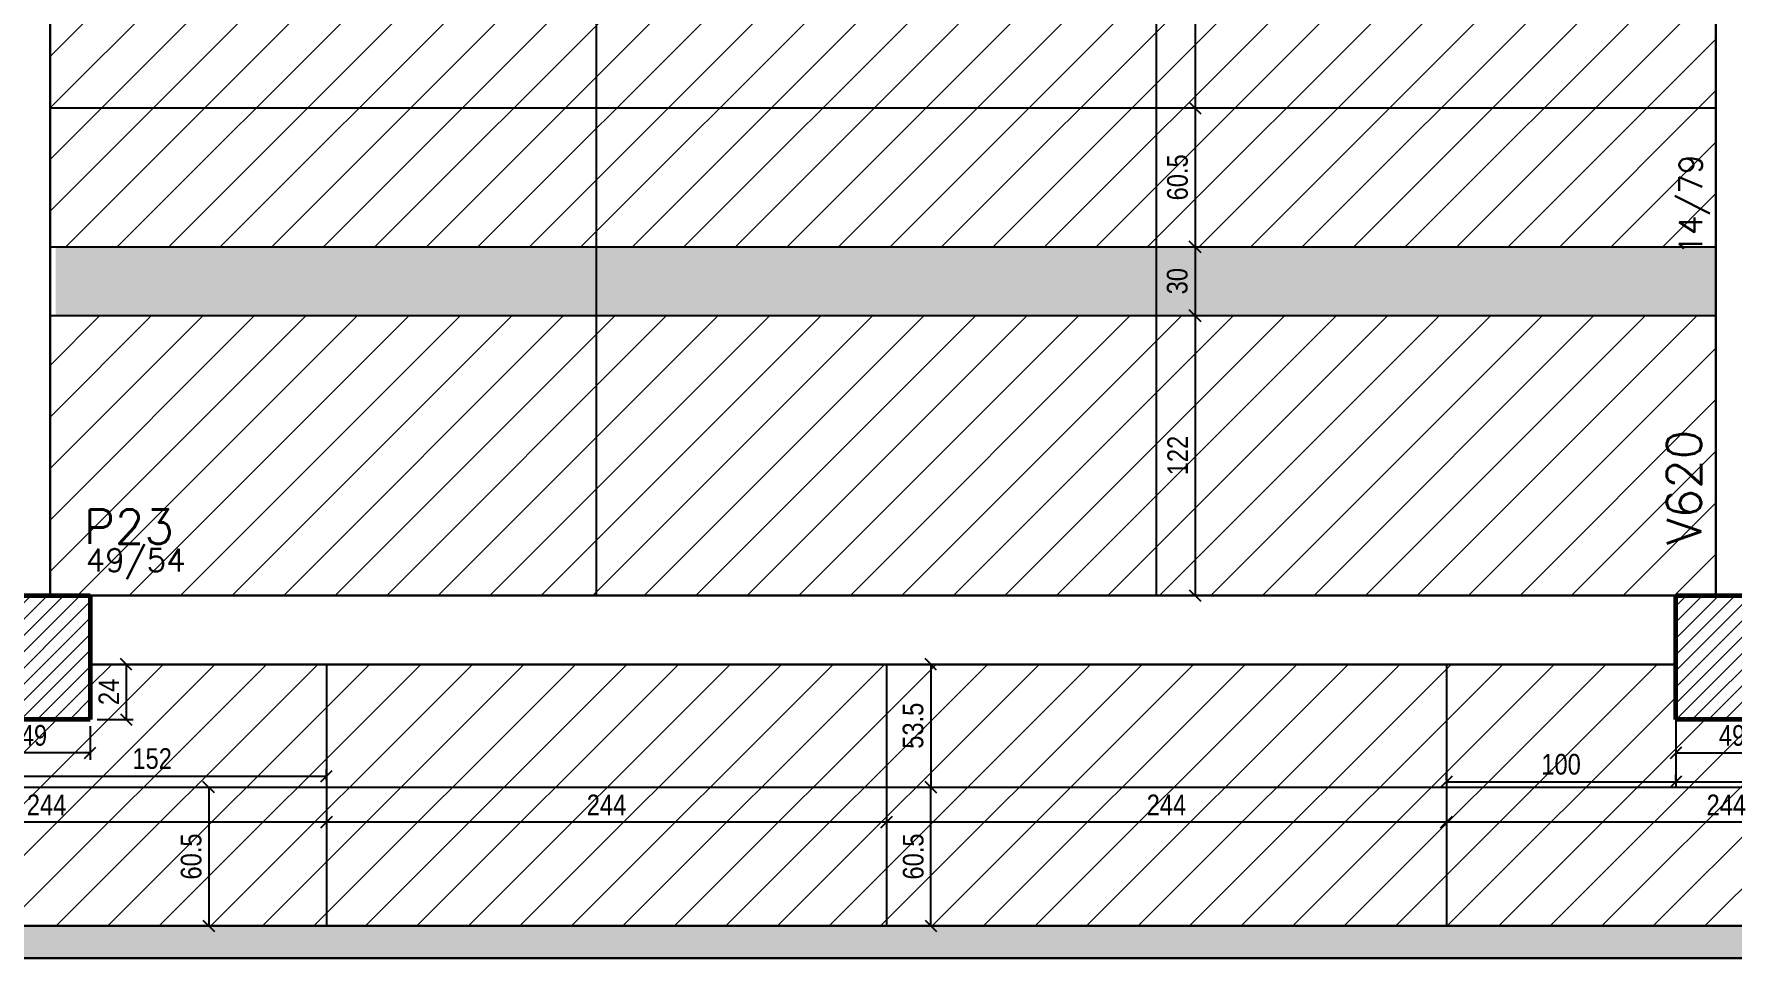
# Model space of a CAD drawing. Extents: x 8513 to 14085, y 7177 to 10799.
# Drawn here: x 10606 to 11346, y 8424 to 8826 of the extents above; entities that cross this region are included whole.
import ezdxf

# ---------------------------------------------------------------- set-up
doc = ezdxf.new("R2010")
doc.units = 0
doc.layers.add('COTA', color=241, linetype='Continuous')
doc.layers.add('Painéis', color=200, linetype='Continuous')
for name, color, linetype, lineweight in [('EST-PILAR', 7, 'Continuous', 9), ('EST-PILAR-CUT', 7, 'Continuous', 60), ('EST-PILAR-TEXT', 7, 'Continuous', 9), ('EST-VIGA', 7, 'Continuous', 30), ('EST-VIGA-TEXT', 7, 'Continuous', 9), ('Hachura', 253, 'Continuous', 9), ('REAPROVEITAMENTO', 7, 'Continuous', 9)]:
    doc.layers.add(name, color=color, linetype=linetype, lineweight=lineweight)
doc.styles.add('COTA TECNICA-50', font='techl___.ttf', dxfattribs={"height": 9})
doc.styles.add('RomanS_IV50', font='romans_IV50.ttf', dxfattribs={"height": 11.25})
doc.styles.add('RomanS_IV50_B', font='', dxfattribs={"height": 18.75})
doc.styles.get('RomanS_IV50_B').set_extended_font_data('RomanS_IV50', bold=True)
doc.dimstyles.new('PAINEL', dxfattribs={"dimtxt": 9, "dimasz": 5, "dimexe": 3, "dimexo": 3, "dimgap": 3, "dimtad": 1, "dimdec": 1, "dimzin": 12, "dimdsep": 46, "dimtxsty": 'COTA TECNICA-50', "dimblk": 'OBLIQUE', "dimcen": 0, "dimclrd": 4, "dimclre": 4, "dimclrt": 1, "dimadec": 1, "dimazin": 3, "dimtfac": 1, "dimtdec": 1, "dimtmove": 0, "dimatfit": 3, "dimldrblk": 'OBLIQUE', "dimfxl": 1, "dimtolj": 1, "dimtzin": 12, "dimarcsym": 0})
pattern_1 = [(45, (9853.6513, 9308.66), (-3.535534, 3.535534), [])]

# ---------------------------------------------------------------- blocks, each defined once
blk = doc.blocks.new('_Oblique')
at = {"color": 0, "linetype": 'ByBlock', "lineweight": -2}
blk.add_line((-0.5, -0.5), (0.5, 0.5), dxfattribs=at)
blk = doc.blocks.new('*D344')
at = {"layer": 'COTA', "color": 4, "lineweight": -2, "transparency": 16777216}
for p, q in [((11097.65, 8916.16), (11114.62, 8916.16)), ((11111.62, 8916.16), (11111.62, 8794.16)), ((11099.62, 8794.16), (11114.62, 8794.16))]:
    blk.add_line(p, q, dxfattribs=at)
at = {"layer": 'Defpoints', "color": 0, "transparency": 16777216}
for p in [(11094.65, 8916.16), (11096.62, 8794.16), (11111.62, 8794.16)]:
    blk.add_point(p, dxfattribs=at)
at = {"layer": 'COTA', "color": 4, "lineweight": -2, "transparency": 16777216, "xscale": 5, "yscale": 5, "zscale": 5}
for p, rotation in [((11111.62, 8916.16), 90), ((11111.62, 8794.16), 270)]:
    blk.add_blockref('_Oblique', p, dxfattribs=dict(at, rotation=rotation))
at = {"layer": 'COTA', "color": 1, "transparency": 16777216, "insert": (11104.07, 8855.16), "char_height": 9, "attachment_point": 5, "rotation": 90, "style": 'COTA TECNICA-50'}
blk.add_mtext('\\A1;122', dxfattribs=at)
blk = doc.blocks.new('*D305')
at = {"layer": 'COTA', "color": 4, "lineweight": -2, "transparency": 16777216}
for p, q in [((11099.62, 8794.16), (11114.62, 8794.16)), ((11111.62, 8794.16), (11111.62, 8733.66))]:
    blk.add_line(p, q, dxfattribs=at)
at = {"layer": 'Defpoints', "color": 0, "transparency": 16777216}
for p in [(11096.62, 8794.16), (11111.62, 8733.66), (11111.62, 8733.66)]:
    blk.add_point(p, dxfattribs=at)
at = {"layer": 'COTA', "color": 4, "lineweight": -2, "transparency": 16777216, "xscale": 5, "yscale": 5, "zscale": 5}
for p, rotation in [((11111.62, 8794.16), 90), ((11111.62, 8733.66), 270)]:
    blk.add_blockref('_Oblique', p, dxfattribs=dict(at, rotation=rotation))
at = {"layer": 'COTA', "color": 1, "transparency": 16777216, "insert": (11104.02, 8763.91), "char_height": 9, "attachment_point": 5, "rotation": 90, "style": 'COTA TECNICA-50'}
blk.add_mtext('\\A1;60.5', dxfattribs=at)
blk = doc.blocks.new('*D306')
at = {"layer": 'COTA', "color": 4, "lineweight": -2, "transparency": 16777216}
blk.add_line((11111.62, 8733.66), (11111.62, 8703.66), dxfattribs=at)
at = {"layer": 'Defpoints', "color": 0, "transparency": 16777216}
for p in [(11111.62, 8733.66), (11111.62, 8703.66), (11111.62, 8703.66)]:
    blk.add_point(p, dxfattribs=at)
at = {"layer": 'COTA', "color": 4, "lineweight": -2, "transparency": 16777216, "xscale": 5, "yscale": 5, "zscale": 5}
for p, rotation in [((11111.62, 8733.66), 90), ((11111.62, 8703.66), 270)]:
    blk.add_blockref('_Oblique', p, dxfattribs=dict(at, rotation=rotation))
at = {"layer": 'COTA', "color": 1, "transparency": 16777216, "insert": (11103.92, 8718.66), "char_height": 9, "attachment_point": 5, "rotation": 90, "style": 'COTA TECNICA-50'}
blk.add_mtext('\\A1;30', dxfattribs=at)
blk = doc.blocks.new('*D307')
at = {"layer": 'COTA', "color": 4, "lineweight": -2, "transparency": 16777216}
blk.add_line((11111.62, 8703.66), (11111.62, 8581.66), dxfattribs=at)
at = {"layer": 'Defpoints', "color": 0, "transparency": 16777216}
for p in [(11111.62, 8703.66), (11111.62, 8581.66), (11111.62, 8581.66)]:
    blk.add_point(p, dxfattribs=at)
at = {"layer": 'COTA', "color": 4, "lineweight": -2, "transparency": 16777216, "xscale": 5, "yscale": 5, "zscale": 5}
for p, rotation in [((11111.62, 8703.66), 90), ((11111.62, 8581.66), 270)]:
    blk.add_blockref('_Oblique', p, dxfattribs=dict(at, rotation=rotation))
at = {"layer": 'COTA', "color": 1, "transparency": 16777216, "insert": (11104.07, 8642.66), "char_height": 9, "attachment_point": 5, "rotation": 90, "style": 'COTA TECNICA-50'}
blk.add_mtext('\\A1;122', dxfattribs=at)
blk = doc.blocks.new('*D308')
at = {"layer": 'COTA', "color": 4, "lineweight": -2, "transparency": 16777216}
blk.add_line((11111.62, 8733.66), (11111.62, 8703.66), dxfattribs=at)
at = {"layer": 'Defpoints', "color": 0, "transparency": 16777216}
for p in [(11111.62, 8733.66), (11111.62, 8703.66), (11111.62, 8703.66)]:
    blk.add_point(p, dxfattribs=at)
at = {"layer": 'COTA', "color": 4, "lineweight": -2, "transparency": 16777216, "xscale": 5, "yscale": 5, "zscale": 5}
for p, rotation in [((11111.62, 8733.66), 90), ((11111.62, 8703.66), 270)]:
    blk.add_blockref('_Oblique', p, dxfattribs=dict(at, rotation=rotation))
at = {"layer": 'COTA', "color": 1, "transparency": 16777216, "insert": (11103.92, 8718.66), "char_height": 9, "attachment_point": 5, "rotation": 90, "style": 'COTA TECNICA-50'}
blk.add_mtext('\\A1;30', dxfattribs=at)
blk = doc.blocks.new('*D309')
at = {"layer": 'COTA', "color": 4, "lineweight": -2, "transparency": 16777216}
for p, q in [((11111.62, 8703.66), (11111.62, 8581.66)), ((11114.62, 8703.66), (11114.62, 8703.66)), ((11114.62, 8581.66), (11114.62, 8581.66))]:
    blk.add_line(p, q, dxfattribs=at)
at = {"layer": 'Defpoints', "color": 0, "transparency": 16777216}
for p in [(11111.62, 8703.66), (11111.62, 8581.66), (11111.62, 8581.66)]:
    blk.add_point(p, dxfattribs=at)
at = {"layer": 'COTA', "color": 4, "lineweight": -2, "transparency": 16777216, "xscale": 5, "yscale": 5, "zscale": 5}
for p, rotation in [((11111.62, 8703.66), 90), ((11111.62, 8581.66), 270)]:
    blk.add_blockref('_Oblique', p, dxfattribs=dict(at, rotation=rotation))
at = {"layer": 'COTA', "color": 1, "transparency": 16777216, "insert": (11104.07, 8642.66), "char_height": 9, "attachment_point": 5, "rotation": 90, "style": 'COTA TECNICA-50'}
blk.add_mtext('\\A1;122', dxfattribs=at)
blk = doc.blocks.new('*D452')
at = {"layer": 'COTA', "color": 4, "lineweight": -2, "transparency": 16777216}
for p, q in [((10581.15, 8524.66), (10581.15, 8510.07)), ((10630.15, 8524.66), (10630.15, 8510.07)), ((10630.15, 8513.07), (10581.15, 8513.07))]:
    blk.add_line(p, q, dxfattribs=at)
at = {"layer": 'Defpoints', "color": 0, "transparency": 16777216}
for p in [(10581.15, 8527.66), (10630.15, 8527.66), (10581.15, 8513.07)]:
    blk.add_point(p, dxfattribs=at)
at = {"layer": 'COTA', "color": 4, "lineweight": -2, "transparency": 16777216, "xscale": 5, "yscale": 5, "zscale": 5, "rotation": 180}
blk.add_blockref('_Oblique', (10581.15, 8513.07), dxfattribs=at)
at = {"layer": 'COTA', "color": 4, "lineweight": -2, "transparency": 16777216, "xscale": 5, "yscale": 5, "zscale": 5}
blk.add_blockref('_Oblique', (10630.15, 8513.07), dxfattribs=at)
at = {"layer": 'COTA', "color": 1, "transparency": 16777216, "insert": (10605.65, 8520.66), "char_height": 9, "attachment_point": 5, "style": 'COTA TECNICA-50'}
blk.add_mtext('\\A1;49', dxfattribs=at)
blk = doc.blocks.new('*D453')
at = {"layer": 'COTA', "color": 4, "lineweight": -2, "transparency": 16777216}
for p, q in [((10633.15, 8551.66), (10648.85, 8551.66)), ((10645.85, 8551.66), (10645.85, 8527.66)), ((10633.15, 8527.66), (10648.85, 8527.66))]:
    blk.add_line(p, q, dxfattribs=at)
at = {"layer": 'Defpoints', "color": 0, "transparency": 16777216}
for p in [(10630.15, 8551.66), (10630.15, 8527.66), (10645.85, 8527.66)]:
    blk.add_point(p, dxfattribs=at)
at = {"layer": 'COTA', "color": 4, "lineweight": -2, "transparency": 16777216, "xscale": 5, "yscale": 5, "zscale": 5}
for p, rotation in [((10645.85, 8551.66), 90), ((10645.85, 8527.66), 270)]:
    blk.add_blockref('_Oblique', p, dxfattribs=dict(at, rotation=rotation))
at = {"layer": 'COTA', "color": 1, "transparency": 16777216, "insert": (10638.28, 8539.66), "char_height": 9, "attachment_point": 5, "rotation": 90, "style": 'COTA TECNICA-50'}
blk.add_mtext('\\A1;24', dxfattribs=at)
blk = doc.blocks.new('*D470')
at = {"layer": 'COTA', "color": 4, "lineweight": -2, "transparency": 16777216}
for p, q in [((11465.15, 8490.54), (11465.15, 8479.85)), ((11465.15, 8482.85), (11221.15, 8482.85))]:
    blk.add_line(p, q, dxfattribs=at)
at = {"layer": 'Defpoints', "color": 0, "transparency": 16777216}
for p in [(11465.15, 8493.54), (11221.15, 8482.85), (11221.15, 8482.85)]:
    blk.add_point(p, dxfattribs=at)
at = {"layer": 'COTA', "color": 4, "lineweight": -2, "transparency": 16777216, "xscale": 5, "yscale": 5, "zscale": 5, "rotation": 180}
blk.add_blockref('_Oblique', (11221.15, 8482.85), dxfattribs=at)
at = {"layer": 'COTA', "color": 4, "lineweight": -2, "transparency": 16777216, "xscale": 5, "yscale": 5, "zscale": 5}
blk.add_blockref('_Oblique', (11465.15, 8482.85), dxfattribs=at)
at = {"layer": 'COTA', "color": 1, "transparency": 16777216, "insert": (11343.15, 8490.42), "char_height": 9, "attachment_point": 5, "style": 'COTA TECNICA-50'}
blk.add_mtext('\\A1;244', dxfattribs=at)
blk = doc.blocks.new('*D471')
at = {"layer": 'COTA', "color": 4, "lineweight": -2, "transparency": 16777216}
for p, q in [((10977.15, 8495.16), (10977.15, 8479.85)), ((11221.15, 8490.54), (11221.15, 8479.85)), ((11221.15, 8482.85), (10977.15, 8482.85))]:
    blk.add_line(p, q, dxfattribs=at)
at = {"layer": 'Defpoints', "color": 0, "transparency": 16777216}
for p in [(10977.15, 8498.16), (11221.15, 8493.54), (10977.15, 8482.85)]:
    blk.add_point(p, dxfattribs=at)
at = {"layer": 'COTA', "color": 4, "lineweight": -2, "transparency": 16777216, "xscale": 5, "yscale": 5, "zscale": 5, "rotation": 180}
blk.add_blockref('_Oblique', (10977.15, 8482.85), dxfattribs=at)
at = {"layer": 'COTA', "color": 4, "lineweight": -2, "transparency": 16777216, "xscale": 5, "yscale": 5, "zscale": 5}
blk.add_blockref('_Oblique', (11221.15, 8482.85), dxfattribs=at)
at = {"layer": 'COTA', "color": 1, "transparency": 16777216, "insert": (11099.15, 8490.42), "char_height": 9, "attachment_point": 5, "style": 'COTA TECNICA-50'}
blk.add_mtext('\\A1;244', dxfattribs=at)
blk = doc.blocks.new('*D472')
at = {"layer": 'COTA', "color": 4, "lineweight": -2, "transparency": 16777216}
for p, q in [((10733.15, 8495.16), (10733.15, 8479.85)), ((10977.15, 8495.16), (10977.15, 8479.85)), ((10977.15, 8482.85), (10733.15, 8482.85))]:
    blk.add_line(p, q, dxfattribs=at)
at = {"layer": 'Defpoints', "color": 0, "transparency": 16777216}
for p in [(10733.15, 8498.16), (10977.15, 8498.16), (10733.15, 8482.85)]:
    blk.add_point(p, dxfattribs=at)
at = {"layer": 'COTA', "color": 4, "lineweight": -2, "transparency": 16777216, "xscale": 5, "yscale": 5, "zscale": 5, "rotation": 180}
blk.add_blockref('_Oblique', (10733.15, 8482.85), dxfattribs=at)
at = {"layer": 'COTA', "color": 4, "lineweight": -2, "transparency": 16777216, "xscale": 5, "yscale": 5, "zscale": 5}
blk.add_blockref('_Oblique', (10977.15, 8482.85), dxfattribs=at)
at = {"layer": 'COTA', "color": 1, "transparency": 16777216, "insert": (10855.15, 8490.42), "char_height": 9, "attachment_point": 5, "style": 'COTA TECNICA-50'}
blk.add_mtext('\\A1;244', dxfattribs=at)
blk = doc.blocks.new('*D474')
at = {"layer": 'COTA', "color": 4, "lineweight": -2, "transparency": 16777216}
for p, q in [((10581.15, 8501.16), (10581.15, 8505.95)), ((10581.15, 8502.95), (10733.15, 8502.95)), ((10733.15, 8501.16), (10733.15, 8505.95))]:
    blk.add_line(p, q, dxfattribs=at)
at = {"layer": 'Defpoints', "color": 0, "transparency": 16777216}
for p in [(10733.15, 8502.95), (10581.15, 8498.16), (10733.15, 8498.16)]:
    blk.add_point(p, dxfattribs=at)
at = {"layer": 'COTA', "color": 4, "lineweight": -2, "transparency": 16777216, "xscale": 5, "yscale": 5, "zscale": 5, "rotation": 180}
blk.add_blockref('_Oblique', (10581.15, 8502.95), dxfattribs=at)
at = {"layer": 'COTA', "color": 4, "lineweight": -2, "transparency": 16777216, "xscale": 5, "yscale": 5, "zscale": 5}
blk.add_blockref('_Oblique', (10733.15, 8502.95), dxfattribs=at)
at = {"layer": 'COTA', "color": 1, "transparency": 16777216, "insert": (10657.15, 8510.55), "char_height": 9, "attachment_point": 5, "style": 'COTA TECNICA-50'}
blk.add_mtext('\\A1;152', dxfattribs=at)
blk = doc.blocks.new('*D476')
at = {"layer": 'COTA', "color": 4, "lineweight": -2, "transparency": 16777216}
for p, q in [((10581.15, 8501.16), (10581.15, 8505.95)), ((10581.15, 8502.95), (10733.15, 8502.95)), ((10733.15, 8501.16), (10733.15, 8505.95))]:
    blk.add_line(p, q, dxfattribs=at)
at = {"layer": 'Defpoints', "color": 0, "transparency": 16777216}
for p in [(10733.15, 8502.95), (10581.15, 8498.16), (10733.15, 8498.16)]:
    blk.add_point(p, dxfattribs=at)
at = {"layer": 'COTA', "color": 4, "lineweight": -2, "transparency": 16777216, "xscale": 5, "yscale": 5, "zscale": 5, "rotation": 180}
blk.add_blockref('_Oblique', (10581.15, 8502.95), dxfattribs=at)
at = {"layer": 'COTA', "color": 4, "lineweight": -2, "transparency": 16777216, "xscale": 5, "yscale": 5, "zscale": 5}
blk.add_blockref('_Oblique', (10733.15, 8502.95), dxfattribs=at)
at = {"layer": 'COTA', "color": 1, "transparency": 16777216, "insert": (10657.15, 8510.55), "char_height": 9, "attachment_point": 5, "style": 'COTA TECNICA-50'}
blk.add_mtext('\\A1;152', dxfattribs=at)
blk = doc.blocks.new('*D447')
at = {"layer": 'COTA', "color": 4, "lineweight": -2, "transparency": 16777216}
for p, q in [((11221.15, 8501.16), (11221.15, 8503.47)), ((11321.15, 8501.16), (11321.15, 8503.47)), ((11221.15, 8500.47), (11321.15, 8500.47))]:
    blk.add_line(p, q, dxfattribs=at)
at = {"layer": 'Defpoints', "color": 0, "transparency": 16777216}
for p in [(11221.15, 8498.16), (11321.15, 8500.47), (11321.15, 8498.16)]:
    blk.add_point(p, dxfattribs=at)
at = {"layer": 'COTA', "color": 4, "lineweight": -2, "transparency": 16777216, "xscale": 5, "yscale": 5, "zscale": 5, "rotation": 180}
blk.add_blockref('_Oblique', (11221.15, 8500.47), dxfattribs=at)
at = {"layer": 'COTA', "color": 4, "lineweight": -2, "transparency": 16777216, "xscale": 5, "yscale": 5, "zscale": 5}
blk.add_blockref('_Oblique', (11321.15, 8500.47), dxfattribs=at)
at = {"layer": 'COTA', "color": 1, "transparency": 16777216, "insert": (11271.15, 8508.06), "char_height": 9, "attachment_point": 5, "style": 'COTA TECNICA-50'}
blk.add_mtext('\\A1;100', dxfattribs=at)
blk = doc.blocks.new('*D448')
at = {"layer": 'COTA', "color": 4, "lineweight": -2, "transparency": 16777216}
for p, q in [((11321.15, 8501.16), (11321.15, 8503.47)), ((11465.15, 8501.16), (11465.15, 8503.47)), ((11321.15, 8500.47), (11465.15, 8500.47))]:
    blk.add_line(p, q, dxfattribs=at)
at = {"layer": 'Defpoints', "color": 0, "transparency": 16777216}
for p in [(11321.15, 8498.16), (11465.15, 8500.47), (11465.15, 8498.16)]:
    blk.add_point(p, dxfattribs=at)
at = {"layer": 'COTA', "color": 4, "lineweight": -2, "transparency": 16777216, "xscale": 5, "yscale": 5, "zscale": 5, "rotation": 180}
blk.add_blockref('_Oblique', (11321.15, 8500.47), dxfattribs=at)
at = {"layer": 'COTA', "color": 4, "lineweight": -2, "transparency": 16777216, "xscale": 5, "yscale": 5, "zscale": 5}
blk.add_blockref('_Oblique', (11465.15, 8500.47), dxfattribs=at)
at = {"layer": 'COTA', "color": 1, "transparency": 16777216, "insert": (11393.15, 8508.03), "char_height": 9, "attachment_point": 5, "style": 'COTA TECNICA-50'}
blk.add_mtext('\\A1;144', dxfattribs=at)
blk = doc.blocks.new('*D459')
at = {"layer": 'COTA', "color": 4, "lineweight": -2, "transparency": 16777216}
for p, q in [((10980.15, 8551.66), (10999.47, 8551.66)), ((10996.47, 8551.66), (10996.47, 8498.16)), ((10980.15, 8498.16), (10999.47, 8498.16))]:
    blk.add_line(p, q, dxfattribs=at)
at = {"layer": 'Defpoints', "color": 0, "transparency": 16777216}
for p in [(10977.15, 8551.66), (10977.15, 8498.16), (10996.47, 8498.16)]:
    blk.add_point(p, dxfattribs=at)
at = {"layer": 'COTA', "color": 4, "lineweight": -2, "transparency": 16777216, "xscale": 5, "yscale": 5, "zscale": 5}
for p, rotation in [((10996.47, 8551.66), 90), ((10996.47, 8498.16), 270)]:
    blk.add_blockref('_Oblique', p, dxfattribs=dict(at, rotation=rotation))
at = {"layer": 'COTA', "color": 1, "transparency": 16777216, "insert": (10988.77, 8524.91), "char_height": 9, "attachment_point": 5, "rotation": 90, "style": 'COTA TECNICA-50'}
blk.add_mtext('\\A1;53.5', dxfattribs=at)
blk = doc.blocks.new('*D460')
at = {"layer": 'COTA', "color": 4, "lineweight": -2, "transparency": 16777216}
for p, q in [((10665.47, 8498.16), (10684.79, 8498.16)), ((10681.79, 8498.16), (10681.79, 8437.66)), ((10974.15, 8437.66), (10678.79, 8437.66))]:
    blk.add_line(p, q, dxfattribs=at)
at = {"layer": 'Defpoints', "color": 0, "transparency": 16777216}
for p in [(10662.47, 8498.16), (10681.79, 8437.66), (10977.15, 8437.66)]:
    blk.add_point(p, dxfattribs=at)
at = {"layer": 'COTA', "color": 4, "lineweight": -2, "transparency": 16777216, "xscale": 5, "yscale": 5, "zscale": 5}
for p, rotation in [((10681.79, 8498.16), 90), ((10681.79, 8437.66), 270)]:
    blk.add_blockref('_Oblique', p, dxfattribs=dict(at, rotation=rotation))
at = {"layer": 'COTA', "color": 1, "transparency": 16777216, "insert": (10674.19, 8467.91), "char_height": 9, "attachment_point": 5, "rotation": 90, "style": 'COTA TECNICA-50'}
blk.add_mtext('\\A1;60.5', dxfattribs=at)
blk = doc.blocks.new('*D461')
at = {"layer": 'COTA', "color": 4, "lineweight": -2, "transparency": 16777216}
for p, q in [((11321.15, 8524.66), (11321.15, 8510.04)), ((11370.15, 8524.66), (11370.15, 8510.04)), ((11321.15, 8513.04), (11370.15, 8513.04))]:
    blk.add_line(p, q, dxfattribs=at)
at = {"layer": 'Defpoints', "color": 0, "transparency": 16777216}
for p in [(11321.15, 8527.66), (11370.15, 8527.66), (11370.15, 8513.04)]:
    blk.add_point(p, dxfattribs=at)
at = {"layer": 'COTA', "color": 4, "lineweight": -2, "transparency": 16777216, "xscale": 5, "yscale": 5, "zscale": 5, "rotation": 180}
blk.add_blockref('_Oblique', (11321.15, 8513.04), dxfattribs=at)
at = {"layer": 'COTA', "color": 4, "lineweight": -2, "transparency": 16777216, "xscale": 5, "yscale": 5, "zscale": 5}
blk.add_blockref('_Oblique', (11370.15, 8513.04), dxfattribs=at)
at = {"layer": 'COTA', "color": 1, "transparency": 16777216, "insert": (11345.65, 8520.63), "char_height": 9, "attachment_point": 5, "style": 'COTA TECNICA-50'}
blk.add_mtext('\\A1;49', dxfattribs=at)
blk = doc.blocks.new('*D462')
at = {"layer": 'COTA', "color": 4, "lineweight": -2, "transparency": 16777216}
for p, q in [((10489.15, 8495.16), (10489.15, 8479.85)), ((10733.15, 8495.16), (10733.15, 8479.85)), ((10733.15, 8482.85), (10489.15, 8482.85))]:
    blk.add_line(p, q, dxfattribs=at)
at = {"layer": 'Defpoints', "color": 0, "transparency": 16777216}
for p in [(10489.15, 8498.16), (10733.15, 8498.16), (10489.15, 8482.85)]:
    blk.add_point(p, dxfattribs=at)
at = {"layer": 'COTA', "color": 4, "lineweight": -2, "transparency": 16777216, "xscale": 5, "yscale": 5, "zscale": 5, "rotation": 180}
blk.add_blockref('_Oblique', (10489.15, 8482.85), dxfattribs=at)
at = {"layer": 'COTA', "color": 4, "lineweight": -2, "transparency": 16777216, "xscale": 5, "yscale": 5, "zscale": 5}
blk.add_blockref('_Oblique', (10733.15, 8482.85), dxfattribs=at)
at = {"layer": 'COTA', "color": 1, "transparency": 16777216, "insert": (10611.15, 8490.42), "char_height": 9, "attachment_point": 5, "style": 'COTA TECNICA-50'}
blk.add_mtext('\\A1;244', dxfattribs=at)
blk = doc.blocks.new('*D583')
at = {"layer": 'COTA', "color": 4, "lineweight": -2, "transparency": 16777216}
for p, q in [((10980.15, 8498.16), (10999.47, 8498.16)), ((10996.47, 8437.66), (10996.47, 8498.16)), ((10980.15, 8437.66), (10999.47, 8437.66))]:
    blk.add_line(p, q, dxfattribs=at)
at = {"layer": 'Defpoints', "color": 0, "transparency": 16777216}
for p in [(10977.15, 8498.16), (10996.47, 8498.16), (10977.15, 8437.66)]:
    blk.add_point(p, dxfattribs=at)
at = {"layer": 'COTA', "color": 4, "lineweight": -2, "transparency": 16777216, "xscale": 5, "yscale": 5, "zscale": 5}
for p, rotation in [((10996.47, 8498.16), 90), ((10996.47, 8437.66), 270)]:
    blk.add_blockref('_Oblique', p, dxfattribs=dict(at, rotation=rotation))
at = {"layer": 'COTA', "color": 1, "transparency": 16777216, "insert": (10988.87, 8467.91), "char_height": 9, "attachment_point": 5, "rotation": 90, "style": 'COTA TECNICA-50'}
blk.add_mtext('\\A1;60.5', dxfattribs=at)

msp = doc.modelspace()

# ---------------------------------------------------------------- hatches: boundary and pattern name
at = {"layer": 'EST-PILAR'}
h = msp.add_hatch(dxfattribs=at)
h.set_pattern_fill('FP_1', color=5, style=0, pattern_type=2)
h.set_pattern_definition(pattern_1)
h.paths.add_polyline_path([(10630.15, 8527.66), (10630.15, 8581.66), (10581.15, 8581.66), (10581.15, 8527.66)], flags=0)
h = msp.add_hatch(dxfattribs=at)
h.set_pattern_fill('FP_1', color=5, style=0, pattern_type=2)
h.set_pattern_definition(pattern_1)
h.paths.add_polyline_path([(11370.15, 8527.66), (11370.15, 8581.66), (11321.15, 8581.66), (11321.15, 8527.66), (11345.07, 8527.66)], flags=0)
at = {"layer": 'EST-VIGA', "true_color": 0xe1e1e1}
msp.add_hatch(color=254, dxfattribs=at).paths.add_polyline_path([(10931.44, 8423.66), (12441.15, 8423.66), (12441.15, 8437.66), (9774.15, 8437.66), (9774.15, 8423.66), (10517.81, 8423.66)], flags=0)
at = {"layer": 'Hachura'}
h = msp.add_hatch(color=256, dxfattribs=at)
h.dxf.hatch_style = 1
h.paths.add_polyline_path([(10859.15, 8733.66), (10859.15, 8703.66), (10615.15, 8703.66), (10615.15, 8733.66)])
h.paths.add_polyline_path([(11103.15, 8733.66), (11103.15, 8703.66), (10859.15, 8703.66), (10859.15, 8733.66)])
h.paths.add_polyline_path([(11103.15, 8703.66), (11103.15, 8733.66), (11338.65, 8733.66), (11338.65, 8703.66)])
h.paths.add_polyline_path([(11103.15, 8916.16), (11103.15, 8946.16), (11338.65, 8946.16), (11338.65, 8916.16)])
h.paths.add_polyline_path([(10859.15, 8916.16), (10859.15, 8946.16), (11103.15, 8946.16), (11103.15, 8916.16)])
h.paths.add_polyline_path([(10859.15, 8946.16), (10859.15, 8916.16), (10612.65, 8916.16), (10612.65, 8946.16)])
h.paths.add_polyline_path([(10859.15, 9088.16), (10859.15, 9068.16), (10612.65, 9068.16), (10612.65, 9088.16)])
h.paths.add_polyline_path([(11103.15, 9088.16), (11103.15, 9068.16), (10859.15, 9068.16), (10859.15, 9088.16)])
h.paths.add_polyline_path([(11338.65, 9088.16), (11338.65, 9068.16), (11103.15, 9068.16), (11103.15, 9088.16)])
at = {"layer": 'REAPROVEITAMENTO'}
h = msp.add_hatch(dxfattribs=at)
h.set_pattern_fill('ANSI31', color=251, scale=5, style=0)
h.paths.add_polyline_path([(9872.65, 9210.16), (9872.65, 9130.16), (9872.65, 9088.16), (10116.65, 9088.16), (10116.65, 9210.16)])
h.paths.add_polyline_path([(9872.65, 9068.16), (9872.65, 8946.16), (10116.65, 8946.16), (10116.65, 9068.16)])
h.paths.add_polyline_path([(9872.65, 8916.16), (9872.65, 8794.16), (10116.65, 8794.16), (10116.65, 8916.16)])
h.paths.add_polyline_path([(10116.65, 8733.66), (10116.65, 8794.16), (9872.65, 8794.16), (9872.65, 8733.66)])
h.paths.add_polyline_path([(9872.65, 8703.66), (9872.65, 8581.66), (9887.65, 8581.66), (10116.65, 8581.66), (10116.65, 8703.66)])
h.paths.add_polyline_path([(10116.65, 8703.66), (10116.65, 8581.66), (10360.65, 8581.66), (10360.65, 8703.66)])
h.paths.add_polyline_path([(10116.65, 8794.16), (10116.65, 8733.66), (10360.65, 8733.66), (10360.65, 8794.16)])
h.paths.add_polyline_path([(10116.65, 8916.16), (10116.65, 8794.16), (10360.65, 8794.16), (10360.65, 8916.16)])
h.paths.add_polyline_path([(10360.65, 9068.16), (10116.65, 9068.16), (10116.65, 8946.16), (10360.65, 8946.16)])
h.paths.add_polyline_path([(10360.65, 9088.16), (10360.65, 9210.16), (10116.65, 9210.16), (10116.65, 9088.16)])
h.paths.add_polyline_path([(10360.65, 9210.16), (10360.65, 9088.16), (10598.65, 9088.16), (10598.65, 9120.16), (10596.15, 9120.16), (10596.15, 9210.16)])
h.paths.add_polyline_path([(10598.65, 8946.16), (10598.65, 9068.16), (10360.65, 9068.16), (10360.65, 8946.16)])
h.paths.add_polyline_path([(10598.65, 8794.16), (10598.65, 8916.16), (10360.65, 8916.16), (10360.65, 8794.16)])
h.paths.add_polyline_path([(10598.65, 8733.66), (10598.65, 8794.16), (10360.65, 8794.16), (10360.65, 8733.66)])
h.paths.add_polyline_path([(10360.65, 8703.66), (10360.65, 8581.66), (10581.15, 8581.66), (10598.65, 8581.66), (10598.65, 8703.66)])
h.paths.add_polyline_path([(10850.65, 8581.66), (10850.65, 8703.66), (10612.65, 8703.66), (10612.65, 8581.66), (10630.15, 8581.66)])
h.paths.add_polyline_path([(10612.65, 8794.16), (10612.65, 8733.66), (10850.65, 8733.66), (10850.65, 8794.16)])
h.paths.add_polyline_path([(10612.65, 8916.16), (10612.65, 8794.16), (10850.65, 8794.16), (10850.65, 8916.16)])
h.paths.add_polyline_path([(10612.65, 9068.16), (10612.65, 8946.16), (10850.65, 8946.16), (10850.65, 9068.16)])
h.paths.add_polyline_path([(10850.65, 9088.16), (10850.65, 9210.16), (10615.15, 9210.16), (10615.15, 9120.16), (10612.65, 9120.16), (10612.65, 9088.16)])
h.paths.add_polyline_path([(10850.65, 9210.16), (10850.65, 9088.16), (11094.65, 9088.16), (11094.65, 9210.16)])
h.paths.add_polyline_path([(11338.65, 9088.16), (11338.65, 9210.16), (11291.15, 9210.16), (11094.65, 9210.16), (11094.65, 9088.16)])
h.paths.add_polyline_path([(11094.65, 9068.16), (11094.65, 8946.16), (11338.65, 8946.16), (11338.65, 9068.16)])
h.paths.add_polyline_path([(11094.65, 8946.16), (11094.65, 9068.16), (10850.65, 9068.16), (10850.65, 8946.16)])
h.paths.add_polyline_path([(11094.65, 8794.16), (11094.65, 8916.16), (10850.65, 8916.16), (10850.65, 8794.16)])
h.paths.add_polyline_path([(11094.65, 8916.16), (11094.65, 8794.16), (11338.65, 8794.16), (11338.65, 8916.16)])
h.paths.add_polyline_path([(11338.65, 8733.66), (11338.65, 8794.16), (11094.65, 8794.16), (11094.65, 8733.66)])
h.paths.add_polyline_path([(10850.65, 8794.16), (10850.65, 8733.66), (11094.65, 8733.66), (11094.65, 8794.16)])
h.paths.add_polyline_path([(11094.65, 8581.66), (11094.65, 8703.66), (10850.65, 8703.66), (10850.65, 8581.66)])
h.paths.add_polyline_path([(11094.65, 8703.66), (11094.65, 8581.66), (11321.15, 8581.66), (11338.65, 8581.66), (11338.65, 8703.66)])
h.paths.add_polyline_path([(11352.65, 8581.66), (11370.15, 8581.66), (11596.65, 8581.66), (11596.65, 8703.66), (11352.65, 8703.66)])
h.paths.add_polyline_path([(11723.65, 8581.66), (11840.65, 8581.66), (11840.65, 8703.66), (11596.65, 8703.66), (11596.65, 8581.66)])
h.paths.add_polyline_path([(11840.65, 8703.66), (11840.65, 8581.66), (12061.15, 8581.66), (12078.65, 8581.66), (12078.65, 8703.66)])
h.paths.add_polyline_path([(11840.65, 8733.66), (12078.65, 8733.66), (12078.65, 8794.16), (11840.65, 8794.16)])
h.paths.add_polyline_path([(11596.65, 8794.16), (11596.65, 8733.66), (11840.65, 8733.66), (11840.65, 8794.16)])
h.paths.add_polyline_path([(11352.65, 8794.16), (11352.65, 8733.66), (11596.65, 8733.66), (11596.65, 8794.16)])
h.paths.add_polyline_path([(11352.65, 8916.16), (11352.65, 8794.16), (11596.65, 8794.16), (11596.65, 8916.16)])
h.paths.add_polyline_path([(11596.65, 8916.16), (11596.65, 8794.16), (11840.65, 8794.16), (11840.65, 8916.16)])
h.paths.add_polyline_path([(11840.65, 8794.16), (12078.65, 8794.16), (12078.65, 8916.16), (11840.65, 8916.16)])
h.paths.add_polyline_path([(11840.65, 9068.16), (11840.65, 8946.16), (12078.65, 8946.16), (12078.65, 9068.16)])
h.paths.add_polyline_path([(11840.65, 9068.16), (11596.65, 9068.16), (11596.65, 8946.16), (11840.65, 8946.16)])
h.paths.add_polyline_path([(11352.65, 9068.16), (11352.65, 8946.16), (11596.65, 8946.16), (11596.65, 9068.16)])
h.paths.add_polyline_path([(11596.65, 9088.16), (11596.65, 9210.16), (11400.15, 9210.16), (11352.65, 9210.16), (11352.65, 9088.16)])
h.paths.add_polyline_path([(11840.65, 9088.16), (11840.65, 9210.16), (11596.65, 9210.16), (11596.65, 9088.16)])
h.paths.add_polyline_path([(12078.65, 9088.16), (12078.65, 9210.16), (12033.65, 9210.16), (11840.65, 9210.16), (11840.65, 9088.16)])
h = msp.add_hatch(dxfattribs=at)
h.set_pattern_fill('ANSI31', color=251, scale=5, style=0)
h.paths.add_polyline_path([(10110.65, 8498.16), (10110.65, 8551.66), (9887.65, 8551.66), (9887.65, 8527.66), (9872.65, 8527.66), (9872.65, 8498.16)])
h.paths.add_polyline_path([(10245.15, 8498.16), (10245.15, 8551.66), (10110.65, 8551.66), (10110.65, 8498.16)])
h.paths.add_polyline_path([(10110.65, 8437.66), (10110.65, 8498.16), (9872.65, 8498.16), (9872.65, 8437.66)])
h.paths.add_polyline_path([(10245.15, 8437.66), (10245.15, 8498.16), (10110.65, 8498.16), (10110.65, 8437.66)])
h.paths.add_polyline_path([(10245.15, 8498.16), (10245.15, 8437.66), (10489.15, 8437.66), (10489.15, 8498.16)])
h.paths.add_polyline_path([(10245.15, 8551.66), (10245.15, 8498.16), (10489.15, 8498.16), (10489.15, 8551.66)])
h.paths.add_polyline_path([(10489.15, 8551.66), (10489.15, 8498.16), (10581.15, 8498.16), (10581.15, 8527.66), (10581.15, 8551.66)])
h.paths.add_polyline_path([(10489.15, 8498.16), (10489.15, 8437.66), (10733.15, 8437.66), (10733.15, 8498.16)])
h.paths.add_polyline_path([(10630.15, 8551.66), (10630.15, 8527.66), (10581.15, 8527.66), (10581.15, 8498.16), (10733.15, 8498.16), (10733.15, 8551.66)])
h.paths.add_polyline_path([(10977.15, 8498.16), (10977.15, 8551.66), (10733.15, 8551.66), (10733.15, 8498.16)])
h.paths.add_polyline_path([(11221.15, 8437.66), (11221.15, 8498.16), (10977.15, 8498.16), (10977.15, 8437.66)])
h.paths.add_polyline_path([(10733.15, 8498.16), (10733.15, 8437.66), (10977.15, 8437.66), (10977.15, 8498.16)])
h.paths.add_polyline_path([(11321.15, 8527.66), (11321.15, 8551.66), (11221.15, 8551.66), (11221.15, 8498.16), (11321.15, 8498.16)])
h.paths.add_polyline_path([(10977.15, 8551.66), (10977.15, 8498.16), (11221.15, 8498.16), (11221.15, 8551.66)])
h.paths.add_polyline_path([(11221.15, 8498.16), (11221.15, 8437.66), (11465.15, 8437.66), (11465.15, 8498.16)])
h.paths.add_polyline_path([(11465.15, 8498.16), (11465.15, 8551.66), (11370.15, 8551.66), (11370.15, 8527.66), (11321.15, 8527.66), (11321.15, 8498.16)])
h.paths.add_polyline_path([(11704.65, 8498.16), (11704.65, 8551.66), (11465.15, 8551.66), (11465.15, 8498.16)])
h.paths.add_polyline_path([(11704.65, 8437.66), (11704.65, 8498.16), (11465.15, 8498.16), (11465.15, 8437.66)])
h.paths.add_polyline_path([(11723.65, 8498.16), (11723.65, 8437.66), (11953.15, 8437.66), (11953.15, 8498.16)])
h.paths.add_polyline_path([(11723.65, 8551.66), (11723.65, 8498.16), (11953.15, 8498.16), (11953.15, 8551.66)])
h.paths.add_polyline_path([(12061.15, 8498.16), (12061.15, 8527.66), (12061.15, 8551.66), (11953.15, 8551.66), (11953.15, 8498.16)])
h.paths.add_polyline_path([(12197.15, 8437.66), (12197.15, 8498.16), (11953.15, 8498.16), (11953.15, 8437.66)])
h.paths.add_polyline_path([(12197.15, 8551.66), (12110.15, 8551.66), (12110.15, 8527.66), (12061.15, 8527.66), (12061.15, 8498.16), (12197.15, 8498.16)])
h.paths.add_polyline_path([(12441.15, 8498.16), (12441.15, 8527.66), (12426.15, 8527.66), (12426.15, 8551.66), (12197.15, 8551.66), (12197.15, 8498.16), (12210.83, 8498.16, -0.646249), (12229.06, 8498.16)])
h.paths.add_polyline_path([(12441.15, 8437.66), (12441.15, 8498.16), (12229.06, 8498.16, -0.106229), (12229.95, 8494.05, -1), (12209.95, 8494.05), (12197.15, 8494.05), (12197.15, 8437.66)])

# ---------------------------------------------------------------- linework, layer by layer
at = {"layer": 'EST-PILAR-CUT', "color": 5}
for p, q in [((10581.15, 8581.66), (10630.15, 8581.66)), ((10630.15, 8581.66), (10630.15, 8527.66)), ((11321.15, 8527.66), (11321.15, 8581.66)), ((11321.15, 8581.66), (11370.15, 8581.66)), ((10630.15, 8527.66), (10581.15, 8527.66)), ((11370.15, 8527.66), (11321.15, 8527.66))]:
    msp.add_line(p, q, dxfattribs=at)
at = {"layer": 'EST-VIGA', "color": 3}
for p, q in [((11338.65, 8581.66), (11338.65, 9210.16)), ((10612.65, 8581.66), (10612.65, 9120.16)), ((10630.15, 8581.66), (11321.15, 8581.66)), ((10630.15, 8551.66), (11321.15, 8551.66)), ((9872.65, 8437.66), (12441.15, 8437.66)), ((9774.15, 8423.66), (12441.15, 8423.66))]:
    msp.add_line(p, q, dxfattribs=at)
at = {"layer": 'Painéis', "ltscale": 70}
for p, q in [((10850.65, 9210.16), (10850.65, 8581.66)), ((11094.65, 9210.16), (11094.65, 8581.66)), ((10612.65, 8794.16), (11338.65, 8794.16)), ((10612.65, 8733.66), (11338.65, 8733.66)), ((10612.65, 8703.66), (11338.65, 8703.66)), ((10733.15, 8551.66), (10733.15, 8437.66)), ((10977.15, 8551.66), (10977.15, 8437.66)), ((11221.15, 8551.66), (11221.15, 8437.66)), ((11321.15, 8527.66), (11321.15, 8498.16)), ((9872.65, 8498.16), (11704.65, 8498.16))]:
    msp.add_line(p, q, dxfattribs=at)

# ---------------------------------------------------------------- texts
at = {"layer": 'EST-PILAR-TEXT', "lineweight": 50, "insert": (10627.39, 8619.2), "char_height": 15, "width": 54.9156, "attachment_point": 1, "style": 'RomanS_IV50_B'}
msp.add_mtext('P23', dxfattribs=at)
msp.add_mtext('P23', dxfattribs=at)
at = {"layer": 'EST-PILAR-TEXT', "lineweight": 30, "insert": (10628.14, 8602.07), "char_height": 10, "width": 58.924, "attachment_point": 1, "style": 'RomanS_IV50'}
msp.add_mtext('49/54', dxfattribs=at)
msp.add_mtext('49/54', dxfattribs=at)
at = {"layer": 'EST-VIGA-TEXT', "lineweight": 30, "insert": (11322.65, 8730.18), "char_height": 10, "width": 58.924, "attachment_point": 1, "rotation": 90, "style": 'RomanS_IV50'}
msp.add_mtext('14/79', dxfattribs=at)
at = {"layer": 'EST-VIGA-TEXT', "lineweight": 50, "insert": (11317.2, 8603.72), "char_height": 15, "width": 70.1477, "attachment_point": 1, "rotation": 90, "style": 'RomanS_IV50_B'}
msp.add_mtext('V620', dxfattribs=at)

# ---------------------------------------------------------------- dimensions: what is measured, and where the dimension line sits
at = {"layer": 'COTA'}
for base, p1, p2, picture, middle in [((11111.62, 8794.16), (11094.65, 8916.16), (11096.62, 8794.16), '*D344', (11104.07, 8855.16)), ((11111.62, 8733.66), (11096.62, 8794.16), (11111.62, 8733.66), '*D305', (11104.02, 8763.91)), ((11111.62, 8703.66), (11111.62, 8733.66), (11111.62, 8703.66), '*D306', (11103.92, 8718.66)), ((11111.62, 8703.66), (11111.62, 8733.66), (11111.62, 8703.66), '*D308', (11103.92, 8718.66)), ((11111.62, 8581.66), (11111.62, 8703.66), (11111.62, 8581.66), '*D307', (11104.07, 8642.66)), ((11111.62, 8581.66), (11111.62, 8703.66), (11111.62, 8581.66), '*D309', (11104.07, 8642.66)), ((10681.79, 8437.66), (10662.47, 8498.16), (10977.15, 8437.66), '*D460', (10674.19, 8467.91))]:
    dim = msp.add_linear_dim(base=base, p1=p1, p2=p2, angle=270, dimstyle='PAINEL', override={"dimtmove": 1}, dxfattribs=at)
    dim.commit()
    dim.dimension.update_dxf_attribs({"geometry": picture, "text_midpoint": middle})
for base, p1, p2, angle, picture, middle in [((10645.85, 8527.66), (10630.15, 8551.66), (10630.15, 8527.66), 270, '*D453', (10638.28, 8539.66)), ((10996.47, 8498.16), (10977.15, 8551.66), (10977.15, 8498.16), 270, '*D459', (10988.77, 8524.91)), ((10996.47, 8498.16), (10977.15, 8437.66), (10977.15, 8498.16), 90, '*D583', (10988.87, 8467.91))]:
    dim = msp.add_linear_dim(base=base, p1=p1, p2=p2, angle=angle, dimstyle='PAINEL', dxfattribs=at)
    dim.commit()
    dim.dimension.update_dxf_attribs({"geometry": picture, "text_midpoint": middle})
for base, p1, p2, picture, middle in [((10581.15, 8513.07), (10630.15, 8527.66), (10581.15, 8527.66), '*D452', (10605.65, 8520.66)), ((11370.15, 8513.04), (11321.15, 8527.66), (11370.15, 8527.66), '*D461', (11345.65, 8520.63)), ((11321.15, 8500.47), (11221.15, 8498.16), (11321.15, 8498.16), '*D447', (11271.15, 8508.06)), ((10489.15, 8482.85), (10733.15, 8498.16), (10489.15, 8498.16), '*D462', (10611.15, 8490.42))]:
    dim = msp.add_linear_dim(base=base, p1=p1, p2=p2, dimstyle='PAINEL', dxfattribs=at)
    dim.commit()
    dim.dimension.update_dxf_attribs({"geometry": picture, "text_midpoint": middle})
for base, p1, p2, picture, middle in [((10733.15, 8502.95), (10581.15, 8498.16), (10733.15, 8498.16), '*D474', (10657.15, 8510.55)), ((10733.15, 8502.95), (10581.15, 8498.16), (10733.15, 8498.16), '*D476', (10657.15, 8510.55)), ((11465.15, 8500.47), (11321.15, 8498.16), (11465.15, 8498.16), '*D448', (11393.15, 8508.03)), ((10733.15, 8482.85), (10977.15, 8498.16), (10733.15, 8498.16), '*D472', (10855.15, 8490.42)), ((10977.15, 8482.85), (11221.15, 8493.54), (10977.15, 8498.16), '*D471', (11099.15, 8490.42)), ((11221.15, 8482.85), (11465.15, 8493.54), (11221.15, 8482.85), '*D470', (11343.15, 8490.42))]:
    dim = msp.add_linear_dim(base=base, p1=p1, p2=p2, dimstyle='PAINEL', override={"dimtmove": 1}, dxfattribs=at)
    dim.commit()
    dim.dimension.update_dxf_attribs({"geometry": picture, "text_midpoint": middle})

doc.saveas('drawing.dxf')
